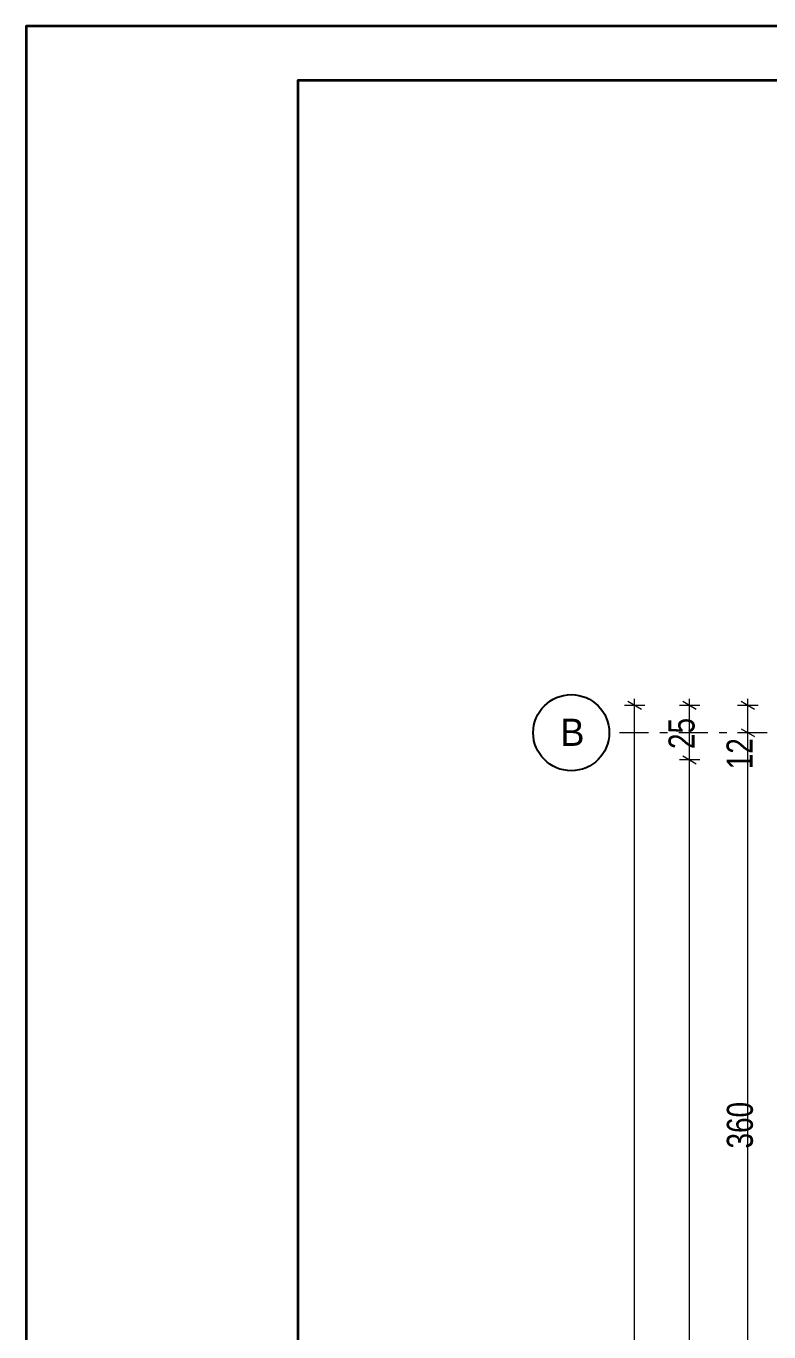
# Model space of a CAD drawing. Extents: x 1230 to 300706, y -1407 to 36108.
# Drawn here: x 235751 to 239169, y 11069 to 17075 of the extents above; entities that cross this region are included whole.
import ezdxf

# ---------------------------------------------------------------- set-up
doc = ezdxf.new("R2010")
doc.units = 0
doc.header["$LTSCALE"] = 5
doc.header["$MEASUREMENT"] = 0
doc.linetypes.add('- Двойно прекъснати линии', pattern=[1093.611073, 529.166651, -211.666656, 141.111112, -211.666656])
for name, color, linetype, lineweight in [('1', 255, 'Continuous', 13), ('41', 7, 'Continuous', 35), ('7', 7, 'Continuous', 25), ('85', 254, 'Continuous', 20)]:
    doc.layers.add(name, color=color, linetype=linetype, lineweight=lineweight)
doc.styles.add('GENERATED_STYLE_6', font='Cambria Math.ttf')

msp = doc.modelspace()

# ---------------------------------------------------------------- linework, layer by layer
at = {"layer": '1', "linetype": '- Двойно прекъснати линии', "lineweight": 13, "ltscale": 0.05}
msp.add_line((239434.5, 13825.3), (238434.5, 13825.3), dxfattribs=at)
at = {"layer": '41', "linetype": 'Continuous', "lineweight": 35, "ltscale": 0.1, "flags": 128}
for points in [[(256750.7, 17075.4), (235750.7, 17075.4), (235750.7, 2225.4), (256750.7, 2225.4)], [(256500.7, 16825.4), (237000.7, 16825.4), (237000.7, 2475.4), (256500.7, 2475.4)]]:
    msp.add_lwpolyline(points, close=True, dxfattribs=at)
at = {"layer": '7', "linetype": 'Continuous', "lineweight": 25}
msp.add_circle((238259.5, 13825.3), 175, dxfattribs=at)
at = {"layer": '85', "linetype": 'Continuous', "lineweight": 20, "ltscale": 0.05}
for p, q in [((238597.9, 13950.3), (238504.2, 13950.3)), ((238582.3, 13932.2), (238519.8, 13968.3)), ((238551.1, 13950.3), (238551.1, 13980.8)), ((238551.1, 7050.3), (238551.1, 13950.3)), ((238850.7, 13950.3), (238757, 13950.3)), ((238835.1, 13932.2), (238772.6, 13968.3)), ((238803.8, 13950.3), (238803.8, 13980.8)), ((238803.8, 13700.3), (238803.8, 13950.3)), ((239119.1, 13950.3), (239025.3, 13950.3)), ((239103.4, 13932.2), (239040.9, 13968.3)), ((239072.2, 13950.3), (239072.2, 13980.8)), ((239072.2, 13825.3), (239072.2, 13950.3)), ((239119.1, 13825.3), (239025.3, 13825.3)), ((239040.9, 13843.3), (239103.4, 13807.2)), ((239072.2, 10225.3), (239072.2, 13825.3)), ((238850.7, 13700.3), (238757, 13700.3)), ((238772.6, 13718.3), (238835.1, 13682.2)), ((238803.8, 7300.3), (238803.8, 13700.3))]:
    msp.add_line(p, q, dxfattribs=at)

# ---------------------------------------------------------------- texts
at = {"layer": '1', "linetype": 'Continuous', "lineweight": 13, "insert": (238208.9, 13889.6), "char_height": 125, "attachment_point": 1, "style": 'GENERATED_STYLE_6'}
msp.add_mtext('\\A1;{\\pql;\\pt0;\\fCentury Gothic|b0|i0|c0|p34;В}', dxfattribs=at)
at = {"layer": '1', "linetype": 'Continuous', "lineweight": 13, "char_height": 120, "attachment_point": 7, "rotation": 90, "style": 'GENERATED_STYLE_6'}
for s, insert in [('\\A1;{\\W0.800000x;\\pql;\\fCentury Gothic|b0|i0|c0|p34;25}', (238828.8, 13750.3)), ('\\A1;{\\W0.800000x;\\pql;\\fCentury Gothic|b0|i0|c0|p34;12}', (239094.1, 13657.2)), ('\\A1;{\\W0.800000x;\\pql;\\fCentury Gothic|b0|i0|c0|p34;360}', (239097.1, 11912.8))]:
    msp.add_mtext(s, dxfattribs=dict(at, insert=insert))

doc.saveas('drawing.dxf')
